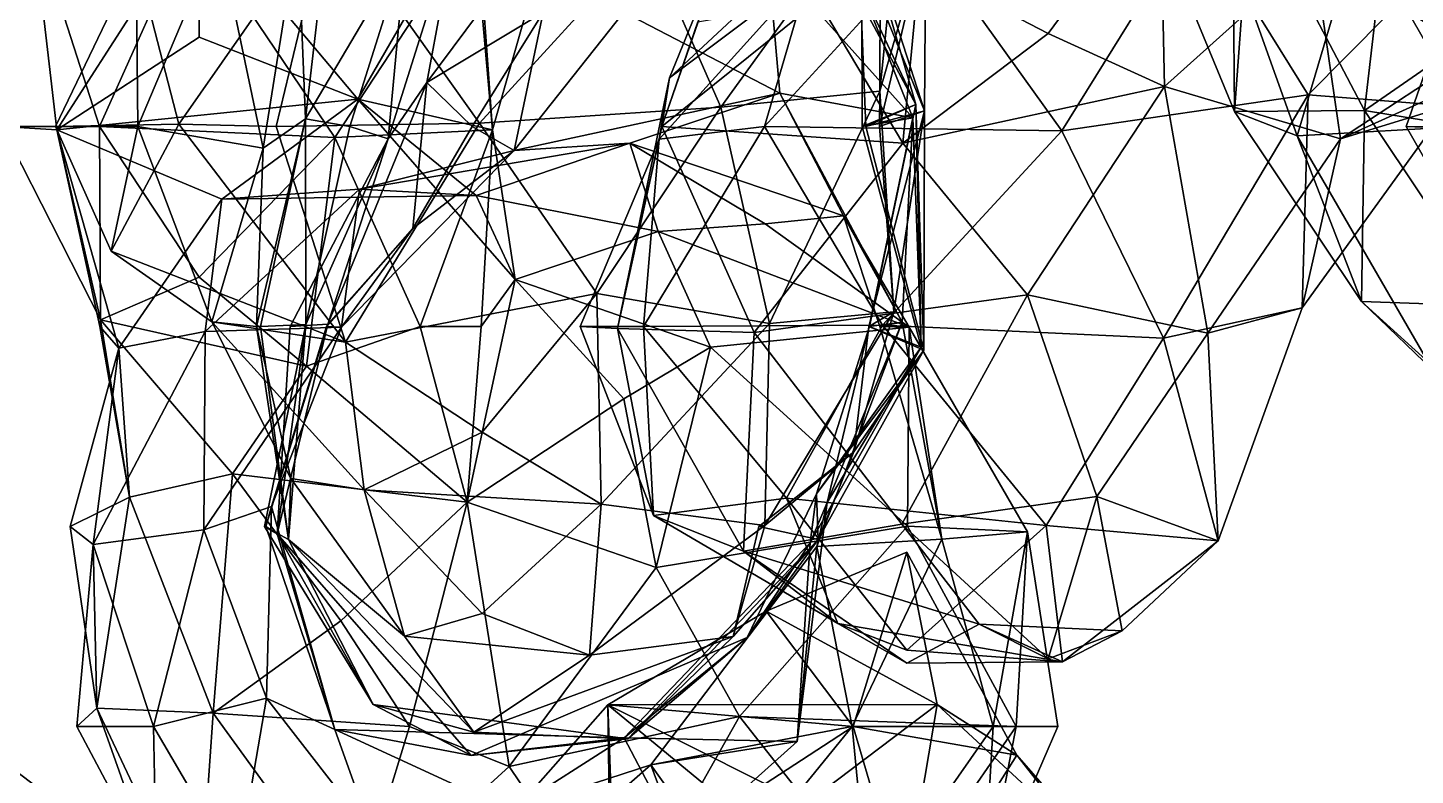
# Model space of a CAD drawing. Extents: x 290034 to 295698, y 4553723 to 4561693.
# Drawn here: x 293407.7 to 293531.3, y 4558296.8 to 4558363.4 of the extents above; entities that cross this region are included whole.
import ezdxf

# ---------------------------------------------------------------- set-up
doc = ezdxf.new("R2010")
doc.units = 0
doc.layers.add('Au_ppm_Pref_-_0_2', color=7, linetype='CONTINUOUS')

msp = doc.modelspace()

# ---------------------------------------------------------------- linework, layer by layer
at = {"layer": 'Au_ppm_Pref_-_0_2'}
for points in [[(293453.64, 4558364.71, 1859.01), (293443.29, 4558358.47, 1854.42), (293456.14, 4558375.77, 1854.18)], [(293445.94, 4558372.88, 1847.25), (293456.14, 4558375.77, 1854.18), (293443.29, 4558358.47, 1854.42)], [(293455.43, 4558376.32, 1888.06), (293447.32, 4558374.62, 1883.38), (293449.13, 4558354.25, 1889.17)], [(293447.8, 4558372.93, 1894.44), (293455.43, 4558376.32, 1888.06), (293449.13, 4558354.25, 1889.17)], [(293469.47, 4558356.27, 1818.45), (293483.68, 4558375.96, 1819.72), (293462.91, 4558371.23, 1816.61)], [(293483.61, 4558357.7, 1824.2), (293483.68, 4558375.96, 1819.72), (293469.47, 4558356.27, 1818.45)], [(293485.11, 4558372.38, 1823.37), (293483.68, 4558375.96, 1819.72), (293483.61, 4558357.7, 1824.2)], [(293487.15, 4558368.8, 1914.2), (293508.58, 4558376.37, 1915.03), (293498.61, 4558362.83, 1915.22)], [(293498.61, 4558362.83, 1915.22), (293508.58, 4558376.37, 1915.03), (293508.96, 4558358.13, 1916.15)], [(293508.39, 4558372.38, 1787.74), (293515.2, 4558355.88, 1788.59), (293516.63, 4558375.33, 1782.29)], [(293508.58, 4558376.37, 1915.03), (293522.24, 4558370.06, 1918.99), (293508.96, 4558358.13, 1916.15)], [(293515.2, 4558355.88, 1788.59), (293526.78, 4558355.97, 1782.16), (293516.63, 4558375.33, 1782.29)], [(293516.63, 4558375.33, 1782.29), (293526.78, 4558355.97, 1782.16), (293528.69, 4558372.38, 1778.16)], [(293447.32, 4558374.62, 1883.38), (293422.95, 4558373.89, 1881.91), (293437.12, 4558357, 1881.45)], [(293447.32, 4558374.62, 1883.38), (293437.12, 4558357, 1881.45), (293449.13, 4558354.25, 1889.17)], [(293482.4, 4558375.22, 1911.54), (293470.38, 4558372.38, 1916.98), (293464.9, 4558358.89, 1912.46)], [(293464.9, 4558358.89, 1912.46), (293477.35, 4558368.28, 1907.45), (293482.4, 4558375.22, 1911.54)], [(293481.57, 4558374.63, 1840.77), (293486.82, 4558356.52, 1847.08), (293478.34, 4558372.38, 1848.59)], [(293480.9, 4558372.38, 1835.25), (293487.58, 4558355.96, 1835.55), (293481.57, 4558374.63, 1840.77)], [(293482.38, 4558354.56, 1841.19), (293486.82, 4558356.52, 1847.08), (293481.57, 4558374.63, 1840.77)], [(293481.57, 4558374.63, 1840.77), (293487.58, 4558355.96, 1835.55), (293482.38, 4558354.56, 1841.19)], [(293414.12, 4558354.56, 1892.9), (293405.47, 4558354.56, 1888.71), (293408.14, 4558373.22, 1888.92)], [(293405.47, 4558354.56, 1888.71), (293410.32, 4558354.25, 1882.73), (293408.14, 4558373.22, 1888.92)], [(293408.14, 4558373.22, 1888.92), (293410.32, 4558354.25, 1882.73), (293422.95, 4558373.89, 1881.91)], [(293422.24, 4558372.63, 1893.49), (293414.12, 4558354.56, 1892.9), (293408.14, 4558373.22, 1888.92)], [(293423.01, 4558362.51, 1879.48), (293422.95, 4558373.89, 1881.91), (293410.32, 4558354.25, 1882.73)], [(293421.19, 4558354.76, 1814.71), (293434.5, 4558373.84, 1815.4), (293417.38, 4558369.53, 1817.43)], [(293429.86, 4558354.56, 1814.2), (293434.5, 4558373.84, 1815.4), (293421.19, 4558354.76, 1814.71)], [(293435.07, 4558353.57, 1893.41), (293422.24, 4558372.63, 1893.49), (293447.8, 4558372.93, 1894.44)], [(293422.95, 4558373.89, 1881.91), (293423.01, 4558362.51, 1879.48), (293437.12, 4558357, 1881.45)], [(293447.97, 4558354.86, 1814.93), (293434.5, 4558373.84, 1815.4), (293429.86, 4558354.56, 1814.2)], [(293447.97, 4558354.86, 1814.93), (293462.91, 4558371.23, 1816.61), (293434.5, 4558373.84, 1815.4)], [(293449.13, 4558354.25, 1889.17), (293435.07, 4558353.57, 1893.41), (293447.8, 4558372.93, 1894.44)], [(293439.84, 4558353.46, 1847.33), (293445.94, 4558372.88, 1847.25), (293443.29, 4558358.47, 1854.42)], [(293439.84, 4558353.46, 1847.33), (293441.41, 4558370.39, 1840.28), (293445.94, 4558372.88, 1847.25)], [(293511.78, 4558373.44, 1901.34), (293488.05, 4558370.62, 1902.13), (293499.81, 4558354.18, 1900.32)], [(293511.78, 4558373.44, 1901.34), (293499.81, 4558354.18, 1900.32), (293521.76, 4558357.39, 1902.49)], [(293511.78, 4558373.44, 1901.34), (293521.76, 4558357.39, 1902.49), (293535.79, 4558371.58, 1900.58)], [(293526.29, 4558372.38, 1798.45), (293546.31, 4558373.58, 1800.63), (293536.49, 4558354.6, 1799.46)], [(293548.63, 4558373.56, 1777.53), (293528.69, 4558372.38, 1778.16), (293536.41, 4558362.65, 1778.55)], [(293435.07, 4558353.57, 1893.41), (293414.12, 4558354.56, 1892.9), (293422.24, 4558372.63, 1893.49)], [(293431.8, 4558372.03, 1829.59), (293428.7, 4558352.61, 1829.4), (293424.72, 4558371.59, 1823.42)], [(293428.7, 4558352.61, 1829.4), (293431.8, 4558372.03, 1829.59), (293432.46, 4558355.24, 1835.78)], [(293432.46, 4558355.24, 1835.78), (293431.8, 4558372.03, 1829.59), (293434.47, 4558372.38, 1835.25)], [(293441.41, 4558370.39, 1840.28), (293432.46, 4558355.24, 1835.78), (293434.47, 4558372.38, 1835.25)], [(293470.38, 4558372.38, 1916.98), (293467.4, 4558363.88, 1918.4), (293464.2, 4558354.56, 1916.81)], [(293470.38, 4558372.38, 1916.98), (293464.2, 4558354.56, 1916.81), (293464.9, 4558358.89, 1912.46)], [(293482.01, 4558366.73, 1853.07), (293478.34, 4558372.38, 1848.59), (293486.82, 4558356.52, 1847.08)], [(293487.58, 4558355.96, 1835.55), (293480.9, 4558372.38, 1835.25), (293487.72, 4558371.97, 1828.99)], [(293487.58, 4558355.96, 1835.55), (293487.72, 4558371.97, 1828.99), (293483.6, 4558354.56, 1829.31)], [(293483.6, 4558354.56, 1829.31), (293487.72, 4558371.97, 1828.99), (293483.61, 4558357.7, 1824.2)], [(293483.61, 4558357.7, 1824.2), (293487.72, 4558371.97, 1828.99), (293485.11, 4558372.38, 1823.37)], [(293515.08, 4558369.69, 1793.21), (293515.2, 4558355.88, 1788.59), (293508.39, 4558372.38, 1787.74)], [(293526.29, 4558372.38, 1798.45), (293520.77, 4558353.71, 1794.83), (293515.08, 4558369.69, 1793.21)], [(293520.77, 4558353.71, 1794.83), (293526.29, 4558372.38, 1798.45), (293536.49, 4558354.6, 1799.46)], [(293541.59, 4558372.38, 1914.9), (293536.41, 4558361.17, 1916.2), (293522.24, 4558370.06, 1918.99)], [(293526.78, 4558355.97, 1782.16), (293536.41, 4558362.65, 1778.55), (293528.69, 4558372.38, 1778.16)], [(293536.76, 4558354.54, 1847.15), (293530.48, 4558354.56, 1841.19), (293536.81, 4558372.8, 1841.18)], [(293536.81, 4558372.8, 1841.18), (293530.48, 4558354.56, 1841.19), (293538.23, 4558354.27, 1834.93)], [(293417.38, 4558369.53, 1817.43), (293424.72, 4558371.59, 1823.42), (293417.55, 4558354.56, 1822.43)], [(293428.7, 4558352.61, 1829.4), (293417.55, 4558354.56, 1822.43), (293424.72, 4558371.59, 1823.42)], [(293441.41, 4558370.39, 1840.28), (293436.43, 4558354.56, 1841.19), (293432.46, 4558355.24, 1835.78)], [(293439.84, 4558353.46, 1847.33), (293436.43, 4558354.56, 1841.19), (293441.41, 4558370.39, 1840.28)], [(293447.97, 4558354.86, 1814.93), (293469.47, 4558356.27, 1818.45), (293462.91, 4558371.23, 1816.61)], [(293477.35, 4558368.28, 1907.45), (293473.36, 4558354.57, 1900.57), (293488.05, 4558370.62, 1902.13)], [(293499.81, 4558354.18, 1900.32), (293488.05, 4558370.62, 1902.13), (293473.36, 4558354.57, 1900.57)], [(293521.76, 4558357.39, 1902.49), (293534.24, 4558356.41, 1906.81), (293535.79, 4558371.58, 1900.58)], [(293410.22, 4558354.56, 1817.43), (293417.38, 4558369.53, 1817.43), (293417.55, 4558354.56, 1822.43)], [(293417.38, 4558369.53, 1817.43), (293410.22, 4558354.56, 1817.43), (293421.19, 4558354.76, 1814.71)], [(293473.65, 4558369.75, 1859.01), (293474.71, 4558357.54, 1865.61), (293460.81, 4558364.73, 1862.4)], [(293486.54, 4558355.33, 1859.04), (293474.71, 4558357.54, 1865.61), (293473.65, 4558369.75, 1859.01)], [(293482.01, 4558366.73, 1853.07), (293486.54, 4558355.33, 1859.04), (293473.65, 4558369.75, 1859.01)], [(293508.96, 4558358.13, 1916.15), (293522.24, 4558370.06, 1918.99), (293524.65, 4558353.46, 1912.29)], [(293515.08, 4558369.69, 1793.21), (293520.77, 4558353.71, 1794.83), (293515.2, 4558355.88, 1788.59)], [(293522.24, 4558370.06, 1918.99), (293536.41, 4558361.17, 1916.2), (293524.65, 4558353.46, 1912.29)], [(293464.9, 4558358.89, 1912.46), (293463.97, 4558353.43, 1907.13), (293477.35, 4558368.28, 1907.45)], [(293477.35, 4558368.28, 1907.45), (293463.97, 4558353.43, 1907.13), (293473.36, 4558354.57, 1900.57)], [(293487.15, 4558368.8, 1914.2), (293485.66, 4558353.06, 1916.64), (293478.11, 4558365.74, 1918.4)], [(293485.66, 4558353.06, 1916.64), (293487.15, 4558368.8, 1914.2), (293498.61, 4558362.83, 1915.22)], [(293482.03, 4558354.56, 1853.07), (293486.54, 4558355.33, 1859.04), (293482.01, 4558366.73, 1853.07)], [(293482.03, 4558354.56, 1853.07), (293482.01, 4558366.73, 1853.07), (293486.82, 4558356.52, 1847.08)], [(293478.11, 4558365.74, 1918.4), (293485.66, 4558353.06, 1916.64), (293464.2, 4558354.56, 1916.81)], [(293478.11, 4558365.74, 1918.4), (293464.2, 4558354.56, 1916.81), (293467.4, 4558363.88, 1918.4)], [(293453.64, 4558364.71, 1859.01), (293447.3, 4558354.56, 1859.01), (293443.29, 4558358.47, 1854.42)], [(293447.3, 4558354.56, 1859.01), (293453.64, 4558364.71, 1859.01), (293451.05, 4558352.43, 1864.72)], [(293460.81, 4558364.73, 1862.4), (293474.71, 4558357.54, 1865.61), (293451.05, 4558352.43, 1864.72)], [(293453.64, 4558364.71, 1859.01), (293460.81, 4558364.73, 1862.4), (293451.05, 4558352.43, 1864.72)], [(293423.01, 4558362.51, 1879.48), (293410.32, 4558354.25, 1882.73), (293437.12, 4558357, 1881.45)], [(293498.61, 4558362.83, 1915.22), (293508.96, 4558358.13, 1916.15), (293485.66, 4558353.06, 1916.64)], [(293536.41, 4558361.17, 1916.2), (293543.7, 4558362.07, 1912.46), (293524.65, 4558353.46, 1912.29)], [(293543.7, 4558362.07, 1912.46), (293534.24, 4558356.41, 1906.81), (293524.65, 4558353.46, 1912.29)], [(293526.78, 4558355.97, 1782.16), (293548.85, 4558352.36, 1780.58), (293536.41, 4558362.65, 1778.55)], [(293439.84, 4558353.46, 1847.33), (293443.29, 4558358.47, 1854.42), (293434.45, 4558336.95, 1853.04)], [(293434.45, 4558336.95, 1853.04), (293443.29, 4558358.47, 1854.42), (293442.04, 4558345.47, 1859.01)], [(293447.3, 4558354.56, 1859.01), (293442.04, 4558345.47, 1859.01), (293443.29, 4558358.47, 1854.42)], [(293464.2, 4558354.56, 1916.81), (293460.25, 4558336.57, 1912.39), (293464.9, 4558358.89, 1912.46)], [(293463.97, 4558353.43, 1907.13), (293464.9, 4558358.89, 1912.46), (293460.25, 4558336.57, 1912.39)], [(293496.77, 4558339.56, 1916.6), (293485.66, 4558353.06, 1916.64), (293508.96, 4558358.13, 1916.15)], [(293496.77, 4558339.56, 1916.6), (293508.96, 4558358.13, 1916.15), (293512.83, 4558336.15, 1913.07)], [(293524.65, 4558353.46, 1912.29), (293512.83, 4558336.15, 1913.07), (293508.96, 4558358.13, 1916.15)], [(293437.12, 4558357, 1881.45), (293410.32, 4558354.25, 1882.73), (293425.02, 4558348.08, 1878.04)], [(293447.67, 4558348.41, 1876.21), (293437.12, 4558357, 1881.45), (293425.02, 4558348.08, 1878.04)], [(293449.13, 4558354.25, 1889.17), (293437.12, 4558357, 1881.45), (293451.15, 4558340.91, 1882.76)], [(293437.12, 4558357, 1881.45), (293447.67, 4558348.41, 1876.21), (293451.15, 4558340.91, 1882.76)], [(293461.36, 4558353.07, 1870.63), (293451.05, 4558352.43, 1864.72), (293474.71, 4558357.54, 1865.61)], [(293474.71, 4558357.54, 1865.61), (293480.37, 4558346.59, 1870.89), (293461.36, 4558353.07, 1870.63)], [(293483.61, 4558357.7, 1824.2), (293469.47, 4558356.27, 1818.45), (293473.8, 4558337.01, 1822.96)], [(293484.87, 4558338.04, 1829.68), (293483.61, 4558357.7, 1824.2), (293473.8, 4558337.01, 1822.96)], [(293485.59, 4558337.13, 1864.86), (293480.37, 4558346.59, 1870.89), (293474.71, 4558357.54, 1865.61)], [(293485.59, 4558337.13, 1864.86), (293474.71, 4558357.54, 1865.61), (293486.54, 4558355.33, 1859.04)], [(293483.6, 4558354.56, 1829.31), (293483.61, 4558357.7, 1824.2), (293484.87, 4558338.04, 1829.68)], [(293508.89, 4558335.71, 1901.16), (293521.76, 4558357.39, 1902.49), (293499.81, 4558354.18, 1900.32)], [(293508.89, 4558335.71, 1901.16), (293521.23, 4558338.4, 1906.52), (293521.76, 4558357.39, 1902.49)], [(293534.24, 4558356.41, 1906.81), (293521.76, 4558357.39, 1902.49), (293521.23, 4558338.4, 1906.52)], [(293458.4, 4558339.67, 1818.33), (293469.47, 4558356.27, 1818.45), (293447.97, 4558354.86, 1814.93)], [(293458.4, 4558339.67, 1818.33), (293473.8, 4558337.01, 1822.96), (293469.47, 4558356.27, 1818.45)], [(293487.3, 4558334.9, 1853.24), (293482.03, 4558354.56, 1853.07), (293486.82, 4558356.52, 1847.08)], [(293487.54, 4558334.62, 1841.11), (293486.82, 4558356.52, 1847.08), (293482.38, 4558354.56, 1841.19)], [(293487.54, 4558334.62, 1841.11), (293482.38, 4558354.56, 1841.19), (293487.58, 4558355.96, 1835.55)], [(293482.63, 4558336.75, 1835.25), (293487.54, 4558334.62, 1841.11), (293487.58, 4558355.96, 1835.55)], [(293482.63, 4558336.75, 1835.25), (293487.58, 4558355.96, 1835.55), (293484.87, 4558338.04, 1829.68)], [(293482.71, 4558336.75, 1847.13), (293487.3, 4558334.9, 1853.24), (293486.82, 4558356.52, 1847.08)], [(293486.82, 4558356.52, 1847.08), (293487.54, 4558334.62, 1841.11), (293482.71, 4558336.75, 1847.13)], [(293484.87, 4558338.04, 1829.68), (293487.58, 4558355.96, 1835.55), (293483.6, 4558354.56, 1829.31)], [(293515.2, 4558355.88, 1788.59), (293526.52, 4558338.95, 1788.8), (293526.78, 4558355.97, 1782.16)], [(293520.77, 4558353.71, 1794.83), (293526.52, 4558338.95, 1788.8), (293515.2, 4558355.88, 1788.59)], [(293521.23, 4558338.4, 1906.52), (293524.65, 4558353.46, 1912.29), (293534.24, 4558356.41, 1906.81)], [(293526.52, 4558338.95, 1788.8), (293538.42, 4558338.55, 1783.35), (293526.78, 4558355.97, 1782.16)], [(293538.42, 4558338.55, 1783.35), (293548.85, 4558352.36, 1780.58), (293526.78, 4558355.97, 1782.16)], [(293414.21, 4558337.33, 1888.15), (293405.47, 4558354.56, 1888.71), (293414.12, 4558354.56, 1892.9)], [(293405.47, 4558354.56, 1888.71), (293414.21, 4558337.33, 1888.15), (293410.32, 4558354.25, 1882.73)], [(293410.22, 4558354.56, 1817.43), (293415.15, 4558343.44, 1817.43), (293421.19, 4558354.76, 1814.71)], [(293415.15, 4558343.44, 1817.43), (293410.22, 4558354.56, 1817.43), (293417.55, 4558354.56, 1822.43)], [(293435.07, 4558353.57, 1893.41), (293423.01, 4558341.12, 1893.19), (293414.12, 4558354.56, 1892.9)], [(293414.21, 4558337.33, 1888.15), (293414.12, 4558354.56, 1892.9), (293423.01, 4558341.12, 1893.19)], [(293415.15, 4558343.44, 1817.43), (293436.04, 4558335.35, 1817.31), (293421.19, 4558354.76, 1814.71)], [(293415.15, 4558343.44, 1817.43), (293417.55, 4558354.56, 1822.43), (293424.12, 4558337.15, 1823.16)], [(293428.7, 4558352.61, 1829.4), (293424.12, 4558337.15, 1823.16), (293417.55, 4558354.56, 1822.43)], [(293429.86, 4558354.56, 1814.2), (293421.19, 4558354.76, 1814.71), (293436.04, 4558335.35, 1817.31)], [(293428.7, 4558352.61, 1829.4), (293432.46, 4558355.24, 1835.78), (293428.12, 4558336.75, 1830.64)], [(293432.46, 4558355.24, 1835.78), (293428.47, 4558336.75, 1835.25), (293428.12, 4558336.75, 1830.64)], [(293432.51, 4558336.9, 1841.34), (293428.47, 4558336.75, 1835.25), (293432.46, 4558355.24, 1835.78)], [(293436.04, 4558335.35, 1817.31), (293447.97, 4558354.86, 1814.93), (293429.86, 4558354.56, 1814.2)], [(293432.51, 4558336.9, 1841.34), (293432.46, 4558355.24, 1835.78), (293436.43, 4558354.56, 1841.19)], [(293439.84, 4558353.46, 1847.33), (293432.51, 4558336.9, 1841.34), (293436.43, 4558354.56, 1841.19)], [(293447.97, 4558354.86, 1814.93), (293436.04, 4558335.35, 1817.31), (293458.4, 4558339.67, 1818.33)], [(293442.04, 4558345.47, 1859.01), (293447.3, 4558354.56, 1859.01), (293451.05, 4558352.43, 1864.72)], [(293460.25, 4558336.57, 1912.39), (293464.2, 4558354.56, 1916.81), (293472.42, 4558336.19, 1917.54)], [(293463.97, 4558353.43, 1907.13), (293462.57, 4558336.75, 1901.41), (293473.36, 4558354.57, 1900.57)], [(293483.85, 4558336.85, 1899.58), (293473.36, 4558354.57, 1900.57), (293462.57, 4558336.75, 1901.41)], [(293464.2, 4558354.56, 1916.81), (293485.66, 4558353.06, 1916.64), (293472.42, 4558336.19, 1917.54)], [(293499.81, 4558354.18, 1900.32), (293473.36, 4558354.57, 1900.57), (293483.85, 4558336.85, 1899.58)], [(293486.54, 4558355.33, 1859.04), (293482.03, 4558354.56, 1853.07), (293487.3, 4558334.9, 1853.24)], [(293486.54, 4558355.33, 1859.04), (293482.66, 4558336.75, 1859.01), (293485.59, 4558337.13, 1864.86)], [(293486.54, 4558355.33, 1859.04), (293487.3, 4558334.9, 1853.24), (293482.66, 4558336.75, 1859.01)], [(293536.49, 4558354.6, 1799.46), (293532.85, 4558332.84, 1793.9), (293520.77, 4558353.71, 1794.83)], [(293536.76, 4558354.54, 1847.15), (293540, 4558337.91, 1841.89), (293530.48, 4558354.56, 1841.19)], [(293530.48, 4558354.56, 1841.19), (293540, 4558337.91, 1841.89), (293538.23, 4558354.27, 1834.93)], [(293414.21, 4558337.33, 1888.15), (293414.17, 4558336.75, 1882.77), (293410.32, 4558354.25, 1882.73)], [(293415.85, 4558334.81, 1877.58), (293410.32, 4558354.25, 1882.73), (293414.17, 4558336.75, 1882.77)], [(293425.02, 4558348.08, 1878.04), (293410.32, 4558354.25, 1882.73), (293415.85, 4558334.81, 1877.58)], [(293435.07, 4558353.57, 1893.41), (293432.56, 4558333.2, 1891.32), (293423.01, 4558341.12, 1893.19)], [(293439.84, 4558353.46, 1847.33), (293434.45, 4558336.95, 1853.04), (293431.1, 4558336.75, 1847.13)], [(293439.84, 4558353.46, 1847.33), (293431.1, 4558336.75, 1847.13), (293432.51, 4558336.9, 1841.34)], [(293435.07, 4558353.57, 1893.41), (293442.67, 4558336.75, 1892.03), (293432.56, 4558333.2, 1891.32)], [(293435.07, 4558353.57, 1893.41), (293449.13, 4558354.25, 1889.17), (293442.67, 4558336.75, 1892.03)], [(293442.67, 4558336.75, 1892.03), (293449.13, 4558354.25, 1889.17), (293448.12, 4558336.75, 1888.71)], [(293449.13, 4558354.25, 1889.17), (293451.15, 4558340.91, 1882.76), (293448.12, 4558336.75, 1888.71)], [(293463.97, 4558353.43, 1907.13), (293460.25, 4558336.57, 1912.39), (293456.93, 4558336.75, 1906.52)], [(293463.97, 4558353.43, 1907.13), (293456.93, 4558336.75, 1906.52), (293462.57, 4558336.75, 1901.41)], [(293508.89, 4558335.71, 1901.16), (293499.81, 4558354.18, 1900.32), (293483.85, 4558336.85, 1899.58)], [(293524.65, 4558353.46, 1912.29), (293521.23, 4558338.4, 1906.52), (293512.83, 4558336.15, 1913.07)], [(293526.52, 4558338.95, 1788.8), (293520.77, 4558353.71, 1794.83), (293532.85, 4558332.84, 1793.9)], [(293428.7, 4558352.61, 1829.4), (293428.12, 4558336.75, 1830.64), (293424.12, 4558337.15, 1823.16)], [(293437.27, 4558348.96, 1871.97), (293435.67, 4558336.67, 1864.94), (293451.05, 4558352.43, 1864.72)], [(293442.04, 4558345.47, 1859.01), (293451.05, 4558352.43, 1864.72), (293435.67, 4558336.67, 1864.94)], [(293461.36, 4558353.07, 1870.63), (293447.67, 4558348.41, 1876.21), (293437.27, 4558348.96, 1871.97)], [(293461.36, 4558353.07, 1870.63), (293437.27, 4558348.96, 1871.97), (293451.05, 4558352.43, 1864.72)], [(293461.36, 4558353.07, 1870.63), (293463.89, 4558345.21, 1878.2), (293447.67, 4558348.41, 1876.21)], [(293461.36, 4558353.07, 1870.63), (293473.41, 4558345.87, 1873.93), (293463.89, 4558345.21, 1878.2)], [(293461.36, 4558353.07, 1870.63), (293480.37, 4558346.59, 1870.89), (293473.41, 4558345.87, 1873.93)], [(293496.77, 4558339.56, 1916.6), (293472.42, 4558336.19, 1917.54), (293485.66, 4558353.06, 1916.64)], [(293437.27, 4558348.96, 1871.97), (293423.54, 4558336.29, 1871.08), (293435.67, 4558336.67, 1864.94)], [(293425.02, 4558348.08, 1878.04), (293423.54, 4558336.29, 1871.08), (293437.27, 4558348.96, 1871.97)], [(293425.02, 4558348.08, 1878.04), (293437.27, 4558348.96, 1871.97), (293447.67, 4558348.41, 1876.21)], [(293463.89, 4558345.21, 1878.2), (293451.15, 4558340.91, 1882.76), (293447.67, 4558348.41, 1876.21)], [(293415.85, 4558334.81, 1877.58), (293423.54, 4558336.29, 1871.08), (293425.02, 4558348.08, 1878.04)], [(293473.41, 4558345.87, 1873.93), (293486.23, 4558336.69, 1876.9), (293463.89, 4558345.21, 1878.2)], [(293473.41, 4558345.87, 1873.93), (293480.37, 4558346.59, 1870.89), (293486.23, 4558336.69, 1876.9)], [(293483.63, 4558336.75, 1870.89), (293486.23, 4558336.69, 1876.9), (293480.37, 4558346.59, 1870.89)], [(293483.63, 4558336.75, 1870.89), (293480.37, 4558346.59, 1870.89), (293485.59, 4558337.13, 1864.86)], [(293434.33, 4558336.75, 1859.01), (293434.45, 4558336.95, 1853.04), (293442.04, 4558345.47, 1859.01)], [(293442.04, 4558345.47, 1859.01), (293435.67, 4558336.67, 1864.94), (293434.33, 4558336.75, 1859.01)], [(293451.15, 4558340.91, 1882.76), (293463.89, 4558345.21, 1878.2), (293468.55, 4558334.88, 1882.23)], [(293463.89, 4558345.21, 1878.2), (293486.23, 4558336.69, 1876.9), (293468.55, 4558334.88, 1882.23)], [(293424.12, 4558337.15, 1823.16), (293436.04, 4558335.35, 1817.31), (293415.15, 4558343.44, 1817.43)], [(293414.21, 4558337.33, 1888.15), (293423.01, 4558341.12, 1893.19), (293432.56, 4558333.2, 1891.32)], [(293446.88, 4558321.07, 1886.85), (293448.12, 4558336.75, 1888.71), (293451.15, 4558340.91, 1882.76)], [(293446.88, 4558321.07, 1886.85), (293451.15, 4558340.91, 1882.76), (293460.81, 4558330.29, 1886.55)], [(293460.81, 4558330.29, 1886.55), (293451.15, 4558340.91, 1882.76), (293468.55, 4558334.88, 1882.23)], [(293458.4, 4558339.67, 1818.33), (293436.04, 4558335.35, 1817.31), (293448.21, 4558327.31, 1820.23)], [(293448.21, 4558327.31, 1820.23), (293458.8, 4558320.92, 1824.02), (293458.4, 4558339.67, 1818.33)], [(293458.8, 4558320.92, 1824.02), (293473.8, 4558337.01, 1822.96), (293458.4, 4558339.67, 1818.33)], [(293496.77, 4558339.56, 1916.6), (293485.58, 4558319.11, 1917.8), (293472.42, 4558336.19, 1917.54)], [(293496.77, 4558339.56, 1916.6), (293502.95, 4558321.59, 1914.09), (293485.58, 4558319.11, 1917.8)], [(293512.83, 4558336.15, 1913.07), (293502.95, 4558321.59, 1914.09), (293496.77, 4558339.56, 1916.6)], [(293508.89, 4558335.71, 1901.16), (293513.75, 4558317.63, 1906.62), (293521.23, 4558338.4, 1906.52)], [(293512.83, 4558336.15, 1913.07), (293521.23, 4558338.4, 1906.52), (293513.75, 4558317.63, 1906.62)], [(293526.52, 4558338.95, 1788.8), (293532.85, 4558332.84, 1793.9), (293541.16, 4558325.65, 1787.74)], [(293526.52, 4558338.95, 1788.8), (293541.16, 4558325.65, 1787.74), (293538.42, 4558338.55, 1783.35)], [(293414.21, 4558337.33, 1888.15), (293416.8, 4558321.53, 1882.01), (293414.17, 4558336.75, 1882.77)], [(293425.98, 4558323.62, 1887.27), (293414.21, 4558337.33, 1888.15), (293432.56, 4558333.2, 1891.32)], [(293414.21, 4558337.33, 1888.15), (293425.98, 4558323.62, 1887.27), (293416.8, 4558321.53, 1882.01)], [(293437.68, 4558322.19, 1824.45), (293436.04, 4558335.35, 1817.31), (293424.12, 4558337.15, 1823.16)], [(293437.68, 4558322.19, 1824.45), (293424.12, 4558337.15, 1823.16), (293431.15, 4558323.18, 1829.31)], [(293424.12, 4558337.15, 1823.16), (293428.12, 4558336.75, 1830.64), (293431.15, 4558323.18, 1829.31)], [(293481.31, 4558325.57, 1835.25), (293484.87, 4558338.04, 1829.68), (293473.38, 4558319.01, 1829.12)], [(293484.87, 4558338.04, 1829.68), (293473.8, 4558337.01, 1822.96), (293473.38, 4558319.01, 1829.12)], [(293478.01, 4558317.12, 1864.13), (293489.15, 4558317.78, 1870.27), (293485.59, 4558337.13, 1864.86)], [(293485.59, 4558337.13, 1864.86), (293478.94, 4558321.05, 1858.08), (293478.01, 4558317.12, 1864.13)], [(293482.66, 4558336.75, 1859.01), (293478.94, 4558321.05, 1858.08), (293485.59, 4558337.13, 1864.86)], [(293482.63, 4558336.75, 1835.25), (293484.87, 4558338.04, 1829.68), (293481.31, 4558325.57, 1835.25)], [(293489.15, 4558317.78, 1870.27), (293483.63, 4558336.75, 1870.89), (293485.59, 4558337.13, 1864.86)], [(293415.85, 4558334.81, 1877.58), (293413.57, 4558317.31, 1871.36), (293423.54, 4558336.29, 1871.08)], [(293423.54, 4558336.29, 1871.08), (293413.57, 4558317.31, 1871.36), (293423.41, 4558318.61, 1864.95)], [(293414.17, 4558336.75, 1882.77), (293416.8, 4558321.53, 1882.01), (293415.85, 4558334.81, 1877.58)], [(293429.43, 4558320.69, 1858.06), (293435.67, 4558336.67, 1864.94), (293423.41, 4558318.61, 1864.95)], [(293423.54, 4558336.29, 1871.08), (293423.41, 4558318.61, 1864.95), (293435.67, 4558336.67, 1864.94)], [(293428.12, 4558336.75, 1830.64), (293430.96, 4558317.77, 1834.77), (293431.15, 4558323.18, 1829.31)], [(293430.96, 4558317.77, 1834.77), (293428.12, 4558336.75, 1830.64), (293428.47, 4558336.75, 1835.25)], [(293432.51, 4558336.9, 1841.34), (293430.96, 4558317.77, 1834.77), (293428.47, 4558336.75, 1835.25)], [(293432.51, 4558336.9, 1841.34), (293429.94, 4558318.26, 1846.43), (293428.83, 4558318.93, 1841.19)], [(293432.51, 4558336.9, 1841.34), (293428.83, 4558318.93, 1841.19), (293430.96, 4558317.77, 1834.77)], [(293434.45, 4558336.95, 1853.04), (293429.43, 4558320.69, 1858.06), (293428.93, 4558318.93, 1851.59)], [(293429.94, 4558318.26, 1846.43), (293434.45, 4558336.95, 1853.04), (293428.93, 4558318.93, 1851.59)], [(293434.45, 4558336.95, 1853.04), (293434.33, 4558336.75, 1859.01), (293429.43, 4558320.69, 1858.06)], [(293435.67, 4558336.67, 1864.94), (293429.43, 4558320.69, 1858.06), (293434.33, 4558336.75, 1859.01)], [(293431.1, 4558336.75, 1847.13), (293434.45, 4558336.95, 1853.04), (293429.94, 4558318.26, 1846.43)], [(293432.51, 4558336.9, 1841.34), (293431.1, 4558336.75, 1847.13), (293429.94, 4558318.26, 1846.43)], [(293446.88, 4558321.07, 1886.85), (293432.56, 4558333.2, 1891.32), (293442.67, 4558336.75, 1892.03)], [(293448.12, 4558336.75, 1888.71), (293446.88, 4558321.07, 1886.85), (293442.67, 4558336.75, 1892.03)], [(293456.93, 4558336.75, 1906.52), (293460.25, 4558336.57, 1912.39), (293463.47, 4558319.9, 1906.52)], [(293462.57, 4558336.75, 1901.41), (293456.93, 4558336.75, 1906.52), (293463.47, 4558319.9, 1906.52)], [(293458.8, 4558320.92, 1824.02), (293473.38, 4558319.01, 1829.12), (293473.8, 4558337.01, 1822.96)], [(293472.42, 4558336.19, 1917.54), (293471.49, 4558316.71, 1912.43), (293460.25, 4558336.57, 1912.39)], [(293460.25, 4558336.57, 1912.39), (293471.49, 4558316.71, 1912.43), (293463.47, 4558319.9, 1906.52)], [(293475.3, 4558321.43, 1900.89), (293483.85, 4558336.85, 1899.58), (293462.57, 4558336.75, 1901.41)], [(293462.57, 4558336.75, 1901.41), (293463.47, 4558319.9, 1906.52), (293475.3, 4558321.43, 1900.89)], [(293486.23, 4558336.69, 1876.9), (293486.08, 4558318.95, 1882.77), (293468.55, 4558334.88, 1882.23)], [(293472.42, 4558336.19, 1917.54), (293485.58, 4558319.11, 1917.8), (293471.49, 4558316.71, 1912.43)], [(293483.85, 4558336.85, 1899.58), (293475.3, 4558321.43, 1900.89), (293498.44, 4558319.01, 1900.58)], [(293482.71, 4558336.75, 1847.13), (293477.98, 4558321.82, 1847.13), (293487.3, 4558334.9, 1853.24)], [(293482.71, 4558336.75, 1847.13), (293487.54, 4558334.62, 1841.11), (293477.98, 4558321.82, 1847.13)], [(293482.66, 4558336.75, 1859.01), (293487.3, 4558334.9, 1853.24), (293478.94, 4558321.05, 1858.08)], [(293482.63, 4558336.75, 1835.25), (293481.31, 4558325.57, 1835.25), (293487.54, 4558334.62, 1841.11)], [(293489.15, 4558317.78, 1870.27), (293486.23, 4558336.69, 1876.9), (293483.63, 4558336.75, 1870.89)], [(293508.89, 4558335.71, 1901.16), (293483.85, 4558336.85, 1899.58), (293498.44, 4558319.01, 1900.58)], [(293496.77, 4558318.44, 1876.41), (293486.08, 4558318.95, 1882.77), (293486.23, 4558336.69, 1876.9)], [(293489.15, 4558317.78, 1870.27), (293496.77, 4558318.44, 1876.41), (293486.23, 4558336.69, 1876.9)], [(293502.95, 4558321.59, 1914.09), (293512.83, 4558336.15, 1913.07), (293513.75, 4558317.63, 1906.62)], [(293415.85, 4558334.81, 1877.58), (293416.8, 4558321.53, 1882.01), (293411.52, 4558318.93, 1876.83)], [(293415.85, 4558334.81, 1877.58), (293411.52, 4558318.93, 1876.83), (293413.57, 4558317.31, 1871.36)], [(293448.21, 4558327.31, 1820.23), (293436.04, 4558335.35, 1817.31), (293437.68, 4558322.19, 1824.45)], [(293460.81, 4558330.29, 1886.55), (293468.55, 4558334.88, 1882.23), (293463.71, 4558315.25, 1885.36)], [(293468.55, 4558334.88, 1882.23), (293486.08, 4558318.95, 1882.77), (293463.71, 4558315.25, 1885.36)], [(293478.94, 4558321.05, 1858.08), (293487.3, 4558334.9, 1853.24), (293477.42, 4558317.45, 1852.26)], [(293477.42, 4558317.45, 1852.26), (293487.3, 4558334.9, 1853.24), (293477.98, 4558321.82, 1847.13)], [(293477.98, 4558321.82, 1847.13), (293487.54, 4558334.62, 1841.11), (293478.11, 4558317.76, 1841.14)], [(293487.54, 4558334.62, 1841.11), (293481.31, 4558325.57, 1835.25), (293478.11, 4558317.76, 1841.14)], [(293508.89, 4558335.71, 1901.16), (293498.44, 4558319.01, 1900.58), (293513.75, 4558317.63, 1906.62)], [(293446.88, 4558321.07, 1886.85), (293425.98, 4558323.62, 1887.27), (293432.56, 4558333.2, 1891.32)], [(293446.88, 4558321.07, 1886.85), (293460.81, 4558330.29, 1886.55), (293463.71, 4558315.25, 1885.36)], [(293448.21, 4558327.31, 1820.23), (293437.68, 4558322.19, 1824.45), (293458.8, 4558320.92, 1824.02)], [(293478.11, 4558317.76, 1841.14), (293481.31, 4558325.57, 1835.25), (293472.84, 4558318.93, 1835.25)], [(293481.31, 4558325.57, 1835.25), (293473.38, 4558319.01, 1829.12), (293472.84, 4558318.93, 1835.25)], [(293425.98, 4558323.62, 1887.27), (293424.26, 4558302.29, 1882.48), (293416.8, 4558321.53, 1882.01)], [(293425.98, 4558323.62, 1887.27), (293435.61, 4558310.51, 1885.57), (293424.26, 4558302.29, 1882.48)], [(293425.98, 4558323.62, 1887.27), (293446.88, 4558321.07, 1886.85), (293435.61, 4558310.51, 1885.57)], [(293431.15, 4558323.18, 1829.31), (293430.96, 4558317.77, 1834.77), (293441.29, 4558309.14, 1829.31)], [(293437.68, 4558322.19, 1824.45), (293431.15, 4558323.18, 1829.31), (293441.29, 4558309.14, 1829.31)], [(293437.68, 4558322.19, 1824.45), (293441.29, 4558309.14, 1829.31), (293448.21, 4558311.17, 1826.73)], [(293437.68, 4558322.19, 1824.45), (293448.21, 4558311.17, 1826.73), (293458.8, 4558320.92, 1824.02)], [(293413.88, 4558302.74, 1876.2), (293411.52, 4558318.93, 1876.83), (293416.8, 4558321.53, 1882.01)], [(293424.26, 4558302.29, 1882.48), (293413.88, 4558302.74, 1876.2), (293416.8, 4558321.53, 1882.01)], [(293441.74, 4558301.11, 1885.82), (293435.61, 4558310.51, 1885.57), (293446.88, 4558321.07, 1886.85)], [(293446.88, 4558321.07, 1886.85), (293450.61, 4558297.52, 1885.09), (293441.74, 4558301.11, 1885.82)], [(293446.88, 4558321.07, 1886.85), (293463.71, 4558315.25, 1885.36), (293450.61, 4558297.52, 1885.09)], [(293463.47, 4558319.9, 1906.52), (293479.88, 4558310.26, 1906.52), (293475.3, 4558321.43, 1900.89)], [(293471.81, 4558309.04, 1847.2), (293477.42, 4558317.45, 1852.26), (293477.98, 4558321.82, 1847.13)], [(293477.98, 4558321.82, 1847.13), (293478.11, 4558317.76, 1841.14), (293471.81, 4558309.04, 1847.2)], [(293479.88, 4558310.26, 1906.52), (293486.01, 4558307.91, 1902.85), (293475.3, 4558321.43, 1900.89)], [(293475.3, 4558321.43, 1900.89), (293486.01, 4558307.91, 1902.85), (293498.44, 4558319.01, 1900.58)], [(293477.42, 4558317.45, 1852.26), (293476.25, 4558299.76, 1859.27), (293478.94, 4558321.05, 1858.08)], [(293478.01, 4558317.12, 1864.13), (293478.94, 4558321.05, 1858.08), (293476.25, 4558299.76, 1859.27)], [(293498.61, 4558307.12, 1916.4), (293485.58, 4558319.11, 1917.8), (293502.95, 4558321.59, 1914.09)], [(293505.19, 4558309.61, 1912.46), (293498.61, 4558307.12, 1916.4), (293502.95, 4558321.59, 1914.09)], [(293505.19, 4558309.61, 1912.46), (293502.95, 4558321.59, 1914.09), (293513.75, 4558317.63, 1906.62)], [(293429.01, 4558303.61, 1859.71), (293429.43, 4558320.69, 1858.06), (293423.41, 4558318.61, 1864.95)], [(293435.08, 4558300.83, 1853.13), (293428.93, 4558318.93, 1851.59), (293429.43, 4558320.69, 1858.06)], [(293429.01, 4558303.61, 1859.71), (293435.08, 4558300.83, 1853.13), (293429.43, 4558320.69, 1858.06)], [(293457.77, 4558307.44, 1829.99), (293458.8, 4558320.92, 1824.02), (293448.21, 4558311.17, 1826.73)], [(293457.77, 4558307.44, 1829.99), (293473.38, 4558319.01, 1829.12), (293458.8, 4558320.92, 1824.02)], [(293463.47, 4558319.9, 1906.52), (293471.49, 4558316.71, 1912.43), (293479.88, 4558310.26, 1906.52)], [(293411.52, 4558318.93, 1876.83), (293413.88, 4558302.74, 1876.2), (293413.57, 4558317.31, 1871.36)], [(293413.57, 4558317.31, 1871.36), (293418.94, 4558301.11, 1866.29), (293423.41, 4558318.61, 1864.95)], [(293423.41, 4558318.61, 1864.95), (293418.94, 4558301.11, 1866.29), (293429.01, 4558303.61, 1859.71)], [(293428.83, 4558318.93, 1841.19), (293429.94, 4558318.26, 1846.43), (293438.51, 4558303.07, 1841.51)], [(293430.96, 4558317.77, 1834.77), (293428.83, 4558318.93, 1841.19), (293438.51, 4558303.07, 1841.51)], [(293428.93, 4558318.93, 1851.59), (293435.08, 4558300.83, 1853.13), (293429.94, 4558318.26, 1846.43)], [(293470.56, 4558309.11, 1836.58), (293473.38, 4558319.01, 1829.12), (293457.77, 4558307.44, 1829.99)], [(293471.13, 4558302, 1882.23), (293463.71, 4558315.25, 1885.36), (293486.08, 4558318.95, 1882.77)], [(293470.56, 4558309.11, 1836.58), (293472.84, 4558318.93, 1835.25), (293473.38, 4558319.01, 1829.12)], [(293470.56, 4558309.11, 1836.58), (293478.11, 4558317.76, 1841.14), (293472.84, 4558318.93, 1835.25)], [(293471.13, 4558302, 1882.23), (293486.08, 4558318.95, 1882.77), (293495.77, 4558301.11, 1881.43)], [(293485.58, 4558319.11, 1917.8), (293492.45, 4558310.22, 1912.46), (293471.49, 4558316.71, 1912.43)], [(293492.45, 4558310.22, 1912.46), (293485.58, 4558319.11, 1917.8), (293498.61, 4558307.12, 1916.4)], [(293486.01, 4558307.91, 1902.85), (293499.87, 4558306.87, 1907.16), (293498.44, 4558319.01, 1900.58)], [(293496.77, 4558318.44, 1876.41), (293495.77, 4558301.11, 1881.43), (293486.08, 4558318.95, 1882.77)], [(293499.87, 4558306.87, 1907.16), (293513.75, 4558317.63, 1906.62), (293498.44, 4558319.01, 1900.58)], [(293413.57, 4558317.31, 1871.36), (293413.88, 4558302.74, 1876.2), (293412.12, 4558301.11, 1870.89)], [(293413.57, 4558317.31, 1871.36), (293412.12, 4558301.11, 1870.89), (293418.94, 4558301.11, 1866.29)], [(293447.21, 4558298.5, 1847.18), (293429.94, 4558318.26, 1846.43), (293435.08, 4558300.83, 1853.13)], [(293429.94, 4558318.26, 1846.43), (293447.21, 4558298.5, 1847.18), (293438.51, 4558303.07, 1841.51)], [(293430.96, 4558317.77, 1834.77), (293438.51, 4558303.07, 1841.51), (293447.45, 4558300.6, 1835.34)], [(293430.96, 4558317.77, 1834.77), (293447.45, 4558300.6, 1835.34), (293441.29, 4558309.14, 1829.31)], [(293460.85, 4558300.1, 1853.05), (293476.25, 4558299.76, 1859.27), (293477.42, 4558317.45, 1852.26)], [(293477.42, 4558317.45, 1852.26), (293471.81, 4558309.04, 1847.2), (293460.85, 4558300.1, 1853.05)], [(293470.56, 4558309.11, 1836.58), (293461.16, 4558299.99, 1841.18), (293478.11, 4558317.76, 1841.14)], [(293471.81, 4558309.04, 1847.2), (293478.11, 4558317.76, 1841.14), (293461.16, 4558299.99, 1841.18)], [(293489.15, 4558317.78, 1870.27), (293478.01, 4558317.12, 1864.13), (293481.16, 4558301.11, 1869.72)], [(293489.15, 4558317.78, 1870.27), (293481.16, 4558301.11, 1869.72), (293493.7, 4558301.11, 1873.2)], [(293496.77, 4558318.44, 1876.41), (293489.15, 4558317.78, 1870.27), (293493.7, 4558301.11, 1873.2)], [(293496.77, 4558318.44, 1876.41), (293493.7, 4558301.11, 1873.2), (293499.46, 4558301.11, 1876.83)], [(293496.77, 4558318.44, 1876.41), (293499.46, 4558301.11, 1876.83), (293495.77, 4558301.11, 1881.43)], [(293499.87, 4558306.87, 1907.16), (293505.19, 4558309.61, 1912.46), (293513.75, 4558317.63, 1906.62)], [(293478.01, 4558317.12, 1864.13), (293463.22, 4558297.67, 1864.27), (293481.16, 4558301.11, 1869.72)], [(293478.01, 4558317.12, 1864.13), (293476.25, 4558299.76, 1859.27), (293463.22, 4558297.67, 1864.27)], [(293492.45, 4558310.22, 1912.46), (293486.01, 4558306.74, 1910.59), (293471.49, 4558316.71, 1912.43)], [(293479.88, 4558310.26, 1906.52), (293471.49, 4558316.71, 1912.43), (293486.01, 4558306.74, 1910.59)], [(293486.01, 4558316.64, 1919.16), (293473.5, 4558311.36, 1924.34), (293481.24, 4558301.11, 1922.09)], [(293486.01, 4558316.64, 1919.16), (293488.71, 4558303.05, 1925.06), (293473.5, 4558311.36, 1924.34)], [(293486.01, 4558316.64, 1919.16), (293481.24, 4558301.11, 1922.09), (293495.82, 4558298.54, 1920.57)], [(293486.01, 4558316.64, 1919.16), (293495.82, 4558298.54, 1920.57), (293488.71, 4558303.05, 1925.06)], [(293471.13, 4558302, 1882.23), (293450.61, 4558297.52, 1885.09), (293463.71, 4558315.25, 1885.36)], [(293457.77, 4558307.44, 1829.99), (293448.21, 4558311.17, 1826.73), (293441.29, 4558309.14, 1829.31)], [(293488.71, 4558303.05, 1925.06), (293459.39, 4558303.04, 1923.85), (293473.5, 4558311.36, 1924.34)], [(293473.5, 4558311.36, 1924.34), (293459.39, 4558303.04, 1923.85), (293481.24, 4558301.11, 1922.09)], [(293424.26, 4558302.29, 1882.48), (293435.61, 4558310.51, 1885.57), (293441.74, 4558301.11, 1885.82)], [(293486.01, 4558306.74, 1910.59), (293499.87, 4558306.87, 1907.16), (293479.88, 4558310.26, 1906.52)], [(293479.88, 4558310.26, 1906.52), (293499.87, 4558306.87, 1907.16), (293486.01, 4558307.91, 1902.85)], [(293486.01, 4558306.74, 1910.59), (293492.45, 4558310.22, 1912.46), (293499.87, 4558306.87, 1907.16)], [(293505.19, 4558309.61, 1912.46), (293492.45, 4558310.22, 1912.46), (293498.61, 4558307.12, 1916.4)], [(293492.45, 4558310.22, 1912.46), (293505.19, 4558309.61, 1912.46), (293499.87, 4558306.87, 1907.16)], [(293441.29, 4558309.14, 1829.31), (293447.45, 4558300.6, 1835.34), (293457.77, 4558307.44, 1829.99)], [(293460.85, 4558300.1, 1853.05), (293471.81, 4558309.04, 1847.2), (293447.21, 4558298.5, 1847.18)], [(293471.81, 4558309.04, 1847.2), (293461.16, 4558299.99, 1841.18), (293447.21, 4558298.5, 1847.18)], [(293447.45, 4558300.6, 1835.34), (293461.16, 4558299.99, 1841.18), (293470.56, 4558309.11, 1836.58)], [(293470.56, 4558309.11, 1836.58), (293457.77, 4558307.44, 1829.99), (293447.45, 4558300.6, 1835.34)], [(293410.41, 4558288.48, 1920.13), (293399.39, 4558282.97, 1924.54), (293399.12, 4558302.87, 1918.51)], [(293415.46, 4558290.43, 1918.4), (293410.41, 4558288.48, 1920.13), (293399.12, 4558302.87, 1918.51)], [(293404.61, 4558295.98, 1913.35), (293415.46, 4558290.43, 1918.4), (293399.12, 4558302.87, 1918.51)], [(293413.88, 4558302.74, 1876.2), (293419.19, 4558287.73, 1870.89), (293412.12, 4558301.11, 1870.89)], [(293424.26, 4558302.29, 1882.48), (293422.94, 4558283.52, 1876.96), (293413.88, 4558302.74, 1876.2)], [(293413.88, 4558302.74, 1876.2), (293422.94, 4558283.52, 1876.96), (293419.19, 4558287.73, 1870.89)], [(293418.94, 4558301.11, 1866.29), (293426.4, 4558288.37, 1866.55), (293429.01, 4558303.61, 1859.71)], [(293426.4, 4558288.37, 1866.55), (293438.42, 4558291.51, 1860.42), (293429.01, 4558303.61, 1859.71)], [(293429.01, 4558303.61, 1859.71), (293438.42, 4558291.51, 1860.42), (293435.08, 4558300.83, 1853.13)], [(293438.51, 4558303.07, 1841.51), (293447.21, 4558298.5, 1847.18), (293461.16, 4558299.99, 1841.18)], [(293438.51, 4558303.07, 1841.51), (293461.16, 4558299.99, 1841.18), (293447.45, 4558300.6, 1835.34)], [(293444.54, 4558286.2, 1924.43), (293459.39, 4558303.04, 1923.85), (293459.68, 4558281.96, 1929.4)], [(293460.08, 4558284.29, 1919.62), (293459.39, 4558303.04, 1923.85), (293444.54, 4558286.2, 1924.43)], [(293459.39, 4558303.04, 1923.85), (293488.71, 4558303.05, 1925.06), (293473.41, 4558291.47, 1927.07)], [(293459.68, 4558281.96, 1929.4), (293459.39, 4558303.04, 1923.85), (293473.41, 4558291.47, 1927.07)], [(293473.41, 4558295.98, 1920.11), (293459.39, 4558303.04, 1923.85), (293460.08, 4558284.29, 1919.62)], [(293459.39, 4558303.04, 1923.85), (293473.41, 4558295.98, 1920.11), (293481.24, 4558301.11, 1922.09)], [(293473.41, 4558291.47, 1927.07), (293488.71, 4558303.05, 1925.06), (293485.4, 4558283.36, 1930.58)], [(293501.71, 4558291.02, 1925.46), (293485.4, 4558283.36, 1930.58), (293488.71, 4558303.05, 1925.06)], [(293495.82, 4558298.54, 1920.57), (293501.71, 4558291.02, 1925.46), (293488.71, 4558303.05, 1925.06)], [(293424.26, 4558302.29, 1882.48), (293436.79, 4558284.95, 1882.38), (293422.94, 4558283.52, 1876.96)], [(293436.79, 4558284.95, 1882.38), (293424.26, 4558302.29, 1882.48), (293441.74, 4558301.11, 1885.82)], [(293471.13, 4558302, 1882.23), (293460.41, 4558282.98, 1882.81), (293450.61, 4558297.52, 1885.09)], [(293471.13, 4558302, 1882.23), (293484.56, 4558284.89, 1881.55), (293460.41, 4558282.98, 1882.81)], [(293471.13, 4558302, 1882.23), (293495.77, 4558301.11, 1881.43), (293484.56, 4558284.89, 1881.55)], [(293412.12, 4558301.11, 1870.89), (293419.19, 4558287.73, 1870.89), (293418.94, 4558301.11, 1866.29)], [(293419.19, 4558287.73, 1870.89), (293426.4, 4558288.37, 1866.55), (293418.94, 4558301.11, 1866.29)], [(293460.85, 4558300.1, 1853.05), (293435.08, 4558300.83, 1853.13), (293450.73, 4558293.61, 1857.69)], [(293460.85, 4558300.1, 1853.05), (293447.21, 4558298.5, 1847.18), (293435.08, 4558300.83, 1853.13)], [(293450.73, 4558293.61, 1857.69), (293435.08, 4558300.83, 1853.13), (293438.42, 4558291.51, 1860.42)], [(293436.79, 4558284.95, 1882.38), (293441.74, 4558301.11, 1885.82), (293450.61, 4558297.52, 1885.09)], [(293460.85, 4558300.1, 1853.05), (293450.73, 4558293.61, 1857.69), (293465.88, 4558290.46, 1859.01)], [(293476.25, 4558299.76, 1859.27), (293460.85, 4558300.1, 1853.05), (293465.88, 4558290.46, 1859.01)], [(293481.16, 4558301.11, 1869.72), (293463.22, 4558297.67, 1864.27), (293470.28, 4558287.73, 1867.9)], [(293481.16, 4558301.11, 1869.72), (293470.28, 4558287.73, 1867.9), (293482.66, 4558285.27, 1871.42)], [(293486.39, 4558283.6, 1918.28), (293481.24, 4558301.11, 1922.09), (293473.41, 4558295.98, 1920.11)], [(293493.7, 4558301.11, 1873.2), (293481.16, 4558301.11, 1869.72), (293482.66, 4558285.27, 1871.42)], [(293481.24, 4558301.11, 1922.09), (293486.39, 4558283.6, 1918.28), (293495.82, 4558298.54, 1920.57)], [(293493.7, 4558301.11, 1873.2), (293482.66, 4558285.27, 1871.42), (293492.79, 4558285.65, 1876.83)], [(293492.79, 4558285.65, 1876.83), (293484.56, 4558284.89, 1881.55), (293495.77, 4558301.11, 1881.43)], [(293493.7, 4558301.11, 1873.2), (293492.79, 4558285.65, 1876.83), (293499.46, 4558301.11, 1876.83)], [(293499.46, 4558301.11, 1876.83), (293492.79, 4558285.65, 1876.83), (293495.77, 4558301.11, 1881.43)], [(293476.25, 4558299.76, 1859.27), (293465.88, 4558290.46, 1859.01), (293463.22, 4558297.67, 1864.27)], [(293436.79, 4558284.95, 1882.38), (293450.61, 4558297.52, 1885.09), (293460.41, 4558282.98, 1882.81)], [(293448.13, 4558284.43, 1865.01), (293470.28, 4558287.73, 1867.9), (293463.22, 4558297.67, 1864.27)], [(293463.22, 4558297.67, 1864.27), (293450.73, 4558293.61, 1857.69), (293448.13, 4558284.43, 1865.01)], [(293465.88, 4558290.46, 1859.01), (293450.73, 4558293.61, 1857.69), (293463.22, 4558297.67, 1864.27)], [(293495.82, 4558298.54, 1920.57), (293486.39, 4558283.6, 1918.28), (293510.65, 4558281.53, 1918.69)], [(293495.82, 4558298.54, 1920.57), (293510.65, 4558281.53, 1918.69), (293501.71, 4558291.02, 1925.46)]]:
    msp.add_3dface(points, dxfattribs=at)

doc.saveas('drawing.dxf')
